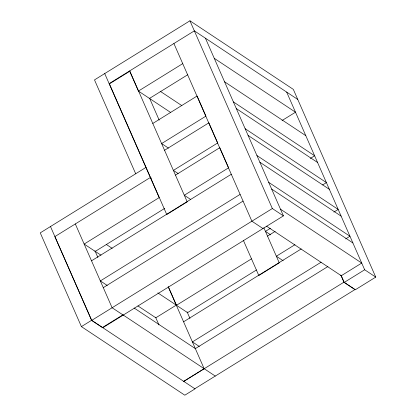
<?xml version="1.0" encoding="UTF-8"?>
<svg xmlns="http://www.w3.org/2000/svg" width="416" height="416" viewBox="0 0 416 416"><rect width="100%" height="100%" fill="white"/><g stroke="black" fill="none" stroke-linecap="round" stroke-linejoin="round"><path stroke-width="0.62" d="M341.084 275.298L344.214 282.428L355.29 289.78L375.742 277.113L293.332 89.383L189.935 20.8L94.494 79.898L135.699 173.768M109.132 83.626L194.35 30.857L297.747 99.44M129.584 70.959L138.414 91.073L182.728 63.638M149.495 98.42L187.788 74.708M152.792 123.458L197.101 96.018L205.93 116.132L161.621 143.572L168.475 148.122M164.564 150.275L208.874 122.834L217.703 142.948L173.394 170.388L178.142 173.54M145.922 167.435L40.258 232.866L81.411 326.617L184.813 395.2L195.036 388.866L91.64 320.284L50.482 226.533M175.474 175.131L219.783 147.69L228.613 167.804L184.304 195.244L190.632 199.446M282.043 120.536L295.5 112.206L214.256 58.318M164.731 208.369L95.233 251.404L84.152 244.057L159.167 197.605L104.718 73.57M91.536 260.801L231.286 174.262M240.115 194.376L100.365 280.914L107.224 285.464M310.326 158.449L314.631 155.787L233.386 101.899M103.308 287.622L243.058 201.084M81.411 326.617L91.64 320.284M91.66 320.419L272.34 208.53L283.421 215.878L102.736 327.766L91.66 320.419L54.87 236.61L150.337 177.492L151.419 178.209M322.634 184.938L326.404 182.603L245.159 128.721M102.461 327.501L122.912 314.839L215.27 376.069M270.369 228.327L265.444 231.374L270.722 234.874M267.524 236.116L275.184 231.374M168.423 286.952L176.472 305.292L251.488 258.84M333.871 212.087L338.177 209.425L256.932 155.537M294.954 244.712L276.354 256.23L283.213 260.78M256.5 269.942L187.554 312.64L176.472 305.292M183.591 321.792L301.246 248.929M345.644 238.909L349.95 236.241L268.705 182.354M321.126 262.205L192.421 341.905L199.28 346.45M195.364 348.608L327.933 266.516M183.706 381.389L204.157 368.722L168.184 286.697M183.742 381.389L343.944 282.183L355.025 289.531L194.818 388.736M344.214 282.428L364.666 269.766L375.742 277.113M224.557 81.786L305.802 135.673M236.33 108.602L317.574 162.49M248.102 135.424L329.347 189.311M160.16 91.239L181.828 105.612M259.875 162.24L341.12 216.128M138.414 91.073L170.617 112.434M271.648 189.062L352.893 242.949M280.478 209.175L361.722 263.063L341.271 275.725L266.526 226.148M262.969 228.545L251.888 221.198L173.898 43.519M106.241 244.416L112.2 248.368M95.03 251.238L100.989 255.19M157.862 292.911L176.275 305.126L155.823 317.788L137.951 305.937M134.124 308.017L195.328 348.608M123.219 315.084L112.112 307.752L75.322 223.943M286.671 92.092L364.666 269.766M340.829 275.085L343.944 282.183M205.426 38.204L283.421 215.878M189.935 20.8L272.34 208.53M263.874 227.802L279.256 262.839L258.804 275.501L243.422 240.469M149.536 98.155L159.177 120.125M187.091 311.875L189.961 318.417M155.563 317.195L158.954 324.922M95.009 250.905L97.88 257.447M129.854 71.209L109.403 83.871L166.754 214.516L187.2 201.854L129.854 71.209"/></g></svg>
